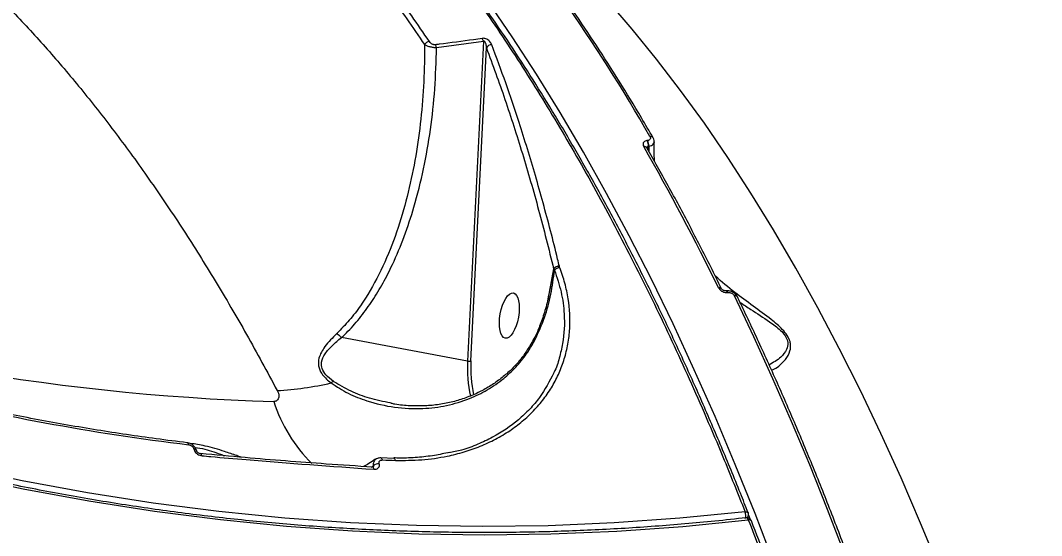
# Model space of a CAD drawing. Header units: millimetres. Extents: x -10881 to 8954, y -8695 to 5624.
# Drawn here: x 3439.8 to 3647, y -3218.4 to -3113.9 of the extents above; entities that cross this region are included whole.
import ezdxf

# ---------------------------------------------------------------- set-up
doc = ezdxf.new("R2010")
doc.units = ezdxf.units.MM
for name, color, linetype in [('DIKOM_ОБЪЕКТ', 7, 'Continuous'), ('DIKOM_РАЗМЕР_ЗОНА', 7, 'Continuous'), ('DIKOM_РАЗМЕР_ОБЪЕКТА', 7, 'Continuous')]:
    doc.layers.add(name, color=color, linetype=linetype)
doc.styles.add('style1', font='arial.ttf', dxfattribs={"width": 0.8})
doc.dimstyles.new('1-50', dxfattribs={"dimtxt": 300, "dimasz": 200, "dimexe": 100, "dimexo": 0, "dimgap": 100, "dimtad": 1, "dimtxsty": 'style1', "dimcen": 200, "dimclrd": 7, "dimclre": 7, "dimclrt": 7, "dimadec": 1, "dimazin": 2, "dimtfac": 1, "dimtmove": 0, "dimatfit": 2, "dimfxl": 0, "dimlwd": 25, "dimlwe": 18, "dimarcsym": 0})

# ---------------------------------------------------------------- blocks, each defined once
blk = doc.blocks.new('*D10')
at = {"layer": 'Defpoints', "color": 0, "transparency": 16777216}
for p in [(-7152.73, 2730.8), (7385.22, 911.28), (7385.22, -7693.77)]:
    blk.add_point(p, dxfattribs=at)
at = {"layer": 'DIKOM_РАЗМЕР_ОБЪЕКТА', "color": 7, "lineweight": 18, "transparency": 16777216}
for p, q in [((-7152.73, 2730.8), (-7152.73, -7793.77)), ((7385.22, 911.28), (7385.22, -7793.77))]:
    blk.add_line(p, q, dxfattribs=at)
at = {"layer": 'DIKOM_РАЗМЕР_ОБЪЕКТА', "color": 7, "lineweight": 25, "transparency": 16777216}
blk.add_line((-6952.73, -7693.77), (7185.22, -7693.77), dxfattribs=at)
at = {"layer": 'DIKOM_РАЗМЕР_ОБЪЕКТА', "color": 7, "transparency": 16777216}
for points in [[(-6952.73, -7660.43), (-6952.73, -7727.1), (-7152.73, -7693.77)], [(7185.22, -7660.43), (7185.22, -7727.1), (7385.22, -7693.77)]]:
    blk.add_solid(points, dxfattribs=at)
at = {"layer": 'DIKOM_РАЗМЕР_ОБЪЕКТА', "color": 7, "transparency": 16777216, "insert": (116.24, -7440.59), "char_height": 300, "attachment_point": 5, "style": 'style1'}
blk.add_mtext('14500', dxfattribs=at)
blk = doc.blocks.new('*D12')
at = {"layer": 'Defpoints', "color": 0, "transparency": 16777216}
for p in [(-9113.32, 3014.05), (8954.2, 2756.48), (8954.2, -8594.51)]:
    blk.add_point(p, dxfattribs=at)
at = {"layer": 'DIKOM_РАЗМЕР_ЗОНА', "color": 7, "lineweight": 18, "transparency": 16777216}
for p, q in [((-9113.32, 3014.05), (-9113.32, -8694.51)), ((8954.2, 2756.48), (8954.2, -8694.51))]:
    blk.add_line(p, q, dxfattribs=at)
at = {"layer": 'DIKOM_РАЗМЕР_ЗОНА', "color": 7, "lineweight": 25, "transparency": 16777216}
blk.add_line((-8913.32, -8594.51), (8754.2, -8594.51), dxfattribs=at)
at = {"layer": 'DIKOM_РАЗМЕР_ЗОНА', "color": 7, "transparency": 16777216}
for points in [[(-8913.32, -8561.18), (-8913.32, -8627.85), (-9113.32, -8594.51)], [(8754.2, -8561.18), (8754.2, -8627.85), (8954.2, -8594.51)]]:
    blk.add_solid(points, dxfattribs=at)
at = {"layer": 'DIKOM_РАЗМЕР_ЗОНА', "color": 7, "transparency": 16777216, "insert": (-79.56, -8341.34), "char_height": 300, "attachment_point": 5, "style": 'style1'}
blk.add_mtext('18000', dxfattribs=at)

msp = doc.modelspace()

# ---------------------------------------------------------------- linework, layer by layer
at = {"layer": 'DIKOM_ОБЪЕКТ', "color": 7, "linetype": 'Continuous', "lineweight": 15}
for p, q in [((3524.229, -3119.427), (3533.738, -3118.131)), ((3533.738, -3118.131), (3530.552, -3182.999)), ((3531.222, -3182.966), (3534.339, -3119.49)), ((3567.053, -3138.284), (3566.982, -3138.292)), ((3567.114, -3140.14), (3567.192, -3139.446)), ((3567.192, -3139.446), (3567.263, -3139.438)), ((3567.263, -3139.438), (3567.311, -3140.491)), ((3547.984, -3164.302), (3546.795, -3170.501)), ((3547.983, -3164.335), (3547.773, -3165.505)), ((3547.984, -3164.302), (3547.983, -3164.335)), ((3547.983, -3164.335), (3548.17, -3164.572)), ((3549.162, -3163.819), (3549.154, -3163.784)), ((3549.24, -3164.081), (3549.162, -3163.819)), ((3582.971, -3168.765), (3582.922, -3168.771)), ((3583.304, -3169.103), (3583.353, -3169.097)), ((3530.552, -3182.999), (3504.941, -3178.251)), ((3543.583, -3179.826), (3544.227, -3178.663)), ((3515.04, -3191.54), (3514.86, -3191.499)), ((3475.02, -3200.86), (3475.025, -3200.882)), ((3476.389, -3201.808), (3476.37, -3201.806)), ((3512.619, -3203.831), (3512.613, -3203.809)), ((3515.566, -3202.749), (3512.942, -3202.662)), ((3515.554, -3202.749), (3515.566, -3202.749)), ((3510.993, -3204.499), (3511.423, -3204.24)), ((3511.428, -3204.261), (3511.181, -3204.512)), ((3511.261, -3204.544), (3511.241, -3204.542)), ((3511.423, -3204.24), (3511.428, -3204.261)), ((3587.445, -3213.775), (3587.45, -3213.787)), ((3587.289, -3214.804), (3587.387, -3214.629))]:
    msp.add_line(p, q, dxfattribs=at)
at = {"layer": 'DIKOM_ОБЪЕКТ', "color": 7, "linetype": 'Continuous', "lineweight": 15, "flags": 128}
for points in [[(3592.716, -3224.056), (3588.829, -3213.926), (3584.832, -3203.993), (3580.729, -3194.267), (3576.522, -3184.754), (3572.215, -3175.464), (3567.812, -3166.403), (3563.316, -3157.58), (3558.732, -3149.002), (3554.062, -3140.677), (3549.312, -3132.611), (3544.485, -3124.81), (3539.585, -3117.283), (3534.616, -3110.034)], [(3647.084, -3285.639), (3643.921, -3275.159), (3640.633, -3264.835), (3637.223, -3254.677), (3633.692, -3244.693), (3630.046, -3234.893), (3626.287, -3225.287), (3622.419, -3215.883), (3618.445, -3206.689), (3614.369, -3197.716), (3610.194, -3188.97), (3605.926, -3180.46), (3601.567, -3172.194), (3597.122, -3164.18), (3592.595, -3156.424), (3587.99, -3148.935), (3583.311, -3141.719), (3578.563, -3134.783), (3573.75, -3128.134), (3568.876, -3121.777), (3563.947, -3115.718), (3558.966, -3109.964)], [(3311.615, -3164.093), (3324.027, -3170.181), (3336.566, -3175.921), (3349.223, -3181.309), (3361.989, -3186.341), (3374.856, -3191.014), (3387.816, -3195.326), (3400.86, -3199.273), (3413.98, -3202.853), (3427.167, -3206.063), (3440.413, -3208.901), (3453.708, -3211.366), (3467.045, -3213.455), (3480.413, -3215.168), (3493.806, -3216.503), (3507.213, -3217.46), (3520.626, -3218.037), (3534.036, -3218.235), (3547.435, -3218.054), (3560.814, -3217.492), (3574.163, -3216.552), (3587.474, -3215.232)], [(3586.827, -3213.581), (3573.555, -3214.897), (3560.246, -3215.834), (3546.908, -3216.394), (3533.549, -3216.575), (3520.179, -3216.378), (3506.806, -3215.802), (3493.44, -3214.848), (3480.088, -3213.517), (3466.759, -3211.809), (3453.463, -3209.726), (3440.207, -3207.269), (3427.002, -3204.439), (3413.854, -3201.238), (3400.774, -3197.67), (3387.769, -3193.735), (3374.848, -3189.436), (3362.019, -3184.777), (3349.291, -3179.759), (3336.673, -3174.388), (3324.172, -3168.666), (3311.797, -3162.596)], [(3584.614, -3169.741), (3588.55, -3178.038), (3592.407, -3186.519), (3596.181, -3195.18), (3599.87, -3204.014), (3603.471, -3213.015), (3606.981, -3222.177), (3610.399, -3231.494), (3613.722, -3240.959)], [(3544.227, -3178.663), (3544.037, -3178.614), (3543.921, -3178.61), (3543.888, -3178.633)], [(3473.976, -3199.986), (3473.941, -3199.86), (3473.896, -3199.754), (3473.841, -3199.672), (3473.779, -3199.615), (3473.712, -3199.586), (3473.699, -3199.584)], [(3475.596, -3201.233), (3475.592, -3201.218), (3475.591, -3201.212)], [(3476.682, -3202.216), (3476.637, -3202.073), (3476.578, -3201.957), (3476.508, -3201.871), (3476.43, -3201.821), (3476.389, -3201.808)], [(3513.27, -3203.068), (3513.226, -3202.941), (3513.173, -3202.835), (3513.112, -3202.752), (3513.045, -3202.696), (3512.975, -3202.666), (3512.943, -3202.662)], [(3515.566, -3202.749), (3515.599, -3202.753), (3515.67, -3202.782), (3515.737, -3202.839), (3515.798, -3202.922), (3515.852, -3203.028), (3515.897, -3203.155)], [(3511.545, -3204.951), (3511.5, -3204.808), (3511.444, -3204.692), (3511.377, -3204.607), (3511.303, -3204.556), (3511.261, -3204.544)], [(3586.827, -3213.581), (3586.995, -3213.572), (3587.144, -3213.585), (3587.27, -3213.619), (3587.367, -3213.673), (3587.43, -3213.745), (3587.445, -3213.775)], [(3587.505, -3214.283), (3587.624, -3214.587), (3587.79, -3215.011)], [(3587.474, -3215.232), (3587.406, -3215.082), (3587.327, -3214.959), (3587.243, -3214.867), (3587.155, -3214.812), (3587.068, -3214.793), (3587.053, -3214.794)], [(3588.095, -3215.432), (3588.078, -3215.394), (3588.014, -3215.322), (3587.918, -3215.269), (3587.792, -3215.235), (3587.643, -3215.223), (3587.474, -3215.232)]]:
    msp.add_lwpolyline(points, dxfattribs=at)
at = {"layer": 'DIKOM_ОБЪЕКТ', "color": 7, "linetype": 'Continuous', "lineweight": 15}
for centre, radius, start, end in [((3265.702, -3309.472), 347.385, 29.67372, 40.60013), ((3522.948, -3119.566), 1.371, 96.78499, 147.42844), ((3522.767, -3119.696), 1.487, 10.44487, 33.87974), ((3532.269, -3118.439), 1.501, 11.84284, 35.28892), ((3535.406, -3120.095), 1.226, 88.60571, 150.45612), ((3567.674, -3138.09), 0.613, 36.36934, 103.55544), ((3566.387, -3140.122), 0.631, 37.18824, 102.43819), ((3138.47, -3384.421), 492.93, 26.02497, 29.79221), ((3565.181, -3139.216), 2.024, 353.46067, 27.15226), ((3565.252, -3139.207), 2.024, 353.46067, 27.15226), ((3549.019, -3165.1), 1.288, 83.65944, 143.58364), ((3549.032, -3165.09), 1.311, 84.69438, 143.07171), ((3549.27, -3165.558), 1.477, 91.17467, 138.1181), ((3505.717, -2731.444), 460.012, 251.06298, 268.19262), ((3581.578, -3168.697), 0.578, 34.92658, 105.9848), ((3582.864, -3169.224), 0.456, 15.39792, 82.91927), ((3582.909, -3169.221), 0.461, 15.60473, 81.80347), ((3584.771, -3170.302), 0.583, 35.36135, 105.66557), ((3555.694, -3184.62), 25.195, 176.31204, 192.62901), ((3530.827, -3181.763), 1.266, 257.455, 288.15672), ((3555.409, -3184.551), 24.239, 176.25064, 192.64469), ((3504.096, -3188.978), 1.98, 112.06188, 129.31015), ((3530.974, -2730.663), 472.771, 255.91985, 263.07546), ((3488.308, -3124.116), 64.976, 273.1894, 282.92476), ((3521.164, -3181.445), 31.512, 198.0847, 225.16568), ((3475.049, -3201.453), 0.594, 24.12013, 92.77653), ((3475.055, -3201.47), 0.589, 23.07388, 92.917), ((3512.512, -3205.39), 1.584, 86.33179, 133.42797), ((3512.518, -3205.412), 1.584, 86.33078, 133.42408), ((3529.807, -2741.232), 462.132, 267.94928, 268.2751), ((3585.129, -3214.285), 1.838, 338.30216, 22.52102), ((3586.515, -3214.141), 1, 330.79098, 353.08115), ((3586.515, -3214.141), 1, 353.08115, 21.50223), ((3587.161, -3215.788), 1, 21.34948, 96.47477), ((3586.86, -3214.333), 0.605, 310.5897, 330.70001), ((3539.222, -2734.465), 498.674, 255.95618, 263.03913), ((3539.344, -2734.223), 497.562, 255.95618, 263.03913)]:
    msp.add_arc(centre, radius, start, end, dxfattribs=at)
msp.add_ellipse((3539.006, -3173.781), major_axis=(0.827, 4.592), ratio=0.4015699, dxfattribs=at)
for points, knots in [([(3442.102, -3034.668), (3442.346, -3034.73), (3445.261, -3035.468), (3450.886, -3037.597), (3458.966, -3041.111), (3466.964, -3045.411), (3474.852, -3050.355), (3482.627, -3055.938), (3490.378, -3062.216), (3498.14, -3069.227), (3505.886, -3076.97), (3513.612, -3085.46), (3521.257, -3094.641), (3529.107, -3104.898), (3537.116, -3116.293), (3545.245, -3128.9), (3553.19, -3142.293), (3560.939, -3156.462), (3568.398, -3171.236), (3575.538, -3186.551), (3581.654, -3200.658), (3585.33, -3209.842), (3586.827, -3213.581)], [0, 0, 0, 0, 0.00465098, 0.05544141, 0.106512, 0.15767684, 0.20695571, 0.25631923, 0.3059398, 0.35564681, 0.40634503, 0.45713546, 0.50820604, 0.55937087, 0.61678502, 0.67419917, 0.73174734, 0.78970428, 0.84779908, 0.90436388, 0.96105682, 1, 1, 1, 1]), ([(3587.435, -3213.793), (3586.917, -3212.468), (3585.15, -3207.945), (3582.03, -3200.409), (3578.087, -3191.204), (3574.059, -3182.23), (3569.96, -3173.491), (3565.789, -3164.99), (3561.545, -3156.722), (3557.227, -3148.684), (3552.834, -3140.873), (3548.364, -3133.287), (3543.816, -3125.924), (3539.188, -3118.782), (3534.479, -3111.859), (3529.694, -3105.162), (3524.846, -3098.712), (3519.955, -3092.536), (3515.035, -3086.653), (3510.088, -3081.065), (3505.113, -3075.768), (3500.108, -3070.761), (3495.071, -3066.04), (3490.001, -3061.606), (3484.897, -3057.457), (3479.757, -3053.592), (3474.58, -3050.011), (3469.367, -3046.715), (3464.13, -3043.711), (3458.892, -3041.017), (3453.669, -3038.632), (3448.471, -3036.597), (3444.721, -3035.275), (3442.707, -3034.727), (3442.415, -3034.647)], [0, 0, 0, 0, 0.0136657, 0.0466479, 0.0796407, 0.1124853, 0.145179, 0.177759, 0.2102625, 0.2427267, 0.2751887, 0.3076781, 0.3402269, 0.372872, 0.4056503, 0.4385987, 0.4716193, 0.5045384, 0.5372947, 0.5699254, 0.6024673, 0.6349568, 0.6674304, 0.6999217, 0.7324571, 0.7650725, 0.7978033, 0.830685, 0.8636892, 0.896643, 0.9294005, 0.9620054, 0.9944928, 1, 1, 1, 1]), ([(3361.232, -3068.914), (3364.335, -3069.268), (3370.801, -3070.007), (3379.753, -3072.497), (3387.987, -3075.583), (3395.234, -3078.951), (3402.508, -3082.963), (3409.841, -3087.651), (3417.21, -3093.017), (3424.608, -3099.072), (3431.977, -3105.78), (3439.164, -3112.994), (3446.152, -3120.656), (3452.956, -3128.746), (3459.693, -3137.402), (3466.362, -3146.632), (3472.923, -3156.387), (3479.386, -3166.708), (3485.744, -3177.529), (3489.862, -3185.169), (3491.923, -3188.992)], [0, 0, 0, 0, 0.069757, 0.1453327, 0.1982582, 0.2512763, 0.3045745, 0.3579662, 0.4124269, 0.4669862, 0.5218436, 0.5768005, 0.628785, 0.6808535, 0.7335724, 0.7862914, 0.8393601, 0.8924289, 0.9461688, 1, 1, 1, 1]), ([(3492.296, -3081.17), (3494.807, -3083.94), (3499.832, -3089.483), (3507.256, -3098.629), (3514.601, -3108.33), (3519.394, -3115.326), (3521.792, -3118.827)], [0, 0, 0, 0, 0.2489042, 0.4982426, 0.7488996, 1, 1, 1, 1]), ([(3522.786, -3118.204), (3520.405, -3114.729), (3515.638, -3107.772), (3508.304, -3098.079), (3500.848, -3088.889), (3495.779, -3083.298), (3493.242, -3080.501)], [0, 0, 0, 0, 0.2489045, 0.498243, 0.7488998, 1, 1, 1, 1]), ([(3568.169, -3137.73), (3567.383, -3136.384), (3565.103, -3132.481), (3561.274, -3126.199), (3556.663, -3118.968), (3551.987, -3111.986), (3547.251, -3105.255), (3542.458, -3098.78), (3537.61, -3092.57), (3533.478, -3087.541), (3530.955, -3084.624), (3530.079, -3083.61)], [0, 0, 0, 0, 0.0652743, 0.1893411, 0.3134158, 0.4374969, 0.5615843, 0.6856778, 0.809777, 0.9338815, 1, 1, 1, 1]), ([(3521.792, -3118.827), (3521.793, -3119.743), (3521.797, -3123.22), (3521.539, -3129.231), (3520.789, -3136.785), (3519.577, -3144.22), (3517.87, -3151.529), (3515.594, -3158.673), (3512.664, -3165.543), (3509.553, -3170.873), (3506.603, -3174.797), (3504.882, -3176.545), (3504.018, -3177.422)], [0, 0, 0, 0, 0.0419956, 0.1595241, 0.2774949, 0.3950326, 0.5131221, 0.6333425, 0.7545641, 0.8758681, 0.937691, 1, 1, 1, 1]), ([(3521.792, -3118.827), (3521.958, -3118.911), (3522.29, -3119.078), (3522.989, -3119.282), (3523.68, -3119.404), (3524.062, -3119.42), (3524.229, -3119.427)], [0, 0, 0, 0, 0.2829499, 0.56750413, 0.81120661, 1, 1, 1, 1]), ([(3524.001, -3118.867), (3523.941, -3118.871), (3523.816, -3118.878), (3523.593, -3118.832), (3523.355, -3118.733), (3523.04, -3118.527), (3522.889, -3118.335), (3522.786, -3118.204)], [0, 0, 0, 0, 0.1212309, 0.252323, 0.4115915, 0.5993614, 1, 1, 1, 1]), ([(3533.494, -3117.572), (3532.916, -3117.659), (3530.026, -3118.093), (3526.861, -3118.519), (3524.268, -3118.835), (3524.001, -3118.867)], [0, 0, 0, 0, 0.18316908, 0.91587854, 1, 1, 1, 1]), ([(3535.435, -3118.869), (3535.311, -3118.622), (3535.135, -3118.271), (3534.655, -3117.863), (3534.275, -3117.66), (3533.9, -3117.563), (3533.654, -3117.552), (3533.527, -3117.568), (3533.494, -3117.572)], [0, 0, 0, 0, 0.4029944, 0.5733156, 0.7451256, 0.8533581, 0.9617344, 1, 1, 1, 1]), ([(3533.738, -3118.131), (3533.749, -3118.123), (3533.771, -3118.107), (3533.813, -3118.092), (3533.85, -3118.09), (3533.887, -3118.098), (3533.93, -3118.117), (3534.029, -3118.204), (3534.129, -3118.4), (3534.229, -3118.712), (3534.301, -3119.085), (3534.326, -3119.356), (3534.339, -3119.49)], [0, 0, 0, 0, 0.02546083, 0.05174633, 0.07826082, 0.0864713, 0.11499891, 0.15289486, 0.30298069, 0.4907534, 0.74900489, 1, 1, 1, 1]), ([(3549.154, -3163.784), (3549.037, -3163.3), (3548.452, -3160.88), (3546.885, -3154.66), (3544.328, -3145.328), (3541.271, -3135.381), (3538.304, -3126.558), (3536.392, -3121.433), (3535.435, -3118.869)], [0, 0, 0, 0, 0.0299885, 0.1499471, 0.3898946, 0.630165, 0.8150083, 1, 1, 1, 1]), ([(3504.941, -3178.251), (3505.392, -3177.825), (3506.799, -3176.496), (3508.948, -3174.016), (3511.312, -3170.73), (3513.434, -3167.195), (3515.623, -3162.883), (3517.756, -3157.761), (3519.891, -3151.29), (3521.698, -3144.065), (3523.083, -3136.05), (3523.985, -3127.833), (3524.148, -3122.229), (3524.229, -3119.427)], [0, 0, 0, 0, 0.031069, 0.0969235, 0.1628035, 0.2303663, 0.2979423, 0.3965509, 0.4957336, 0.6204828, 0.7452533, 0.8726241, 1, 1, 1, 1]), ([(3534.339, -3119.49), (3535.615, -3122.946), (3538.169, -3129.862), (3541.689, -3140.866), (3545, -3152.29), (3546.989, -3160.296), (3547.984, -3164.302)], [0, 0, 0, 0, 0.2490861, 0.498536, 0.7490844, 1, 1, 1, 1]), ([(3567.531, -3137.495), (3567.567, -3137.577), (3567.64, -3137.74), (3567.601, -3137.972), (3567.453, -3138.153), (3567.251, -3138.252), (3567.104, -3138.276), (3567.053, -3138.284)], [0, 0, 0, 0, 0.22882935, 0.45784653, 0.67851431, 0.88836176, 1, 1, 1, 1]), ([(3566.982, -3138.292), (3566.906, -3138.304), (3566.682, -3138.34), (3566.372, -3138.493), (3566.146, -3138.773), (3566.086, -3139.129), (3566.196, -3139.38), (3566.251, -3139.506)], [0, 0, 0, 0, 0.1082969, 0.3204328, 0.5430623, 0.7715679, 1, 1, 1, 1]), ([(3566.905, -3139.761), (3566.907, -3139.743), (3566.915, -3139.665), (3566.976, -3139.562), (3567.059, -3139.491), (3567.128, -3139.458), (3567.166, -3139.451), (3567.192, -3139.446)], [0, 0, 0, 0, 0.1102773, 0.4970856, 0.7543178, 0.8349014, 1, 1, 1, 1]), ([(3567.263, -3139.438), (3567.365, -3139.418), (3567.66, -3139.362), (3568.056, -3139.175), (3568.349, -3138.89), (3568.361, -3138.667), (3568.366, -3138.571)], [0, 0, 0, 0, 0.1583426, 0.4560181, 0.7666925, 1, 1, 1, 1]), ([(3568.378, -3138.583), (3568.382, -3138.56), (3568.424, -3138.364), (3568.346, -3138.054), (3568.198, -3137.824), (3568.145, -3137.741)], [0, 0, 0, 0, 0.0795722, 0.6694589, 1, 1, 1, 1]), ([(3568.459, -3142.538), (3568.404, -3141.758), (3568.311, -3140.457), (3568.389, -3139.112), (3568.421, -3138.575)], [0, 0, 0, 0, 0.6000137, 1, 1, 1, 1]), ([(3566.926, -3139.791), (3566.908, -3139.764), (3566.882, -3139.726), (3566.885, -3139.734), (3566.886, -3139.737)], [0, 0, 0, 0, 0.6853745, 1, 1, 1, 1]), ([(3582.052, -3168.366), (3581.317, -3166.875), (3579.185, -3162.55), (3575.591, -3155.556), (3571.276, -3147.485), (3568.344, -3142.308), (3566.89, -3139.741)], [0, 0, 0, 0, 0.1498909, 0.4347619, 0.7196497, 1, 1, 1, 1]), ([(3587.048, -3214.795), (3584.927, -3215.027), (3578.772, -3215.7), (3568.554, -3216.574), (3556.39, -3217.314), (3544.205, -3217.735), (3532.004, -3217.842), (3519.794, -3217.634), (3507.582, -3217.111), (3495.375, -3216.273), (3483.179, -3215.121), (3471.001, -3213.656), (3458.848, -3211.877), (3446.725, -3209.787), (3434.641, -3207.386), (3422.6, -3204.676), (3410.611, -3201.657), (3398.679, -3198.333), (3386.811, -3194.704), (3375.013, -3190.772), (3363.291, -3186.54), (3351.654, -3182.01), (3340.105, -3177.186), (3328.653, -3172.064), (3319.134, -3167.54), (3313.449, -3164.684), (3311.517, -3163.713)], [0, 0, 0, 0, 0.0228178, 0.0662207, 0.1096242, 0.1530277, 0.196431, 0.2398342, 0.2832373, 0.3266402, 0.3700429, 0.4134454, 0.4568476, 0.5002497, 0.5436514, 0.587053, 0.6304542, 0.6738551, 0.7172558, 0.7606561, 0.8040562, 0.8474559, 0.8908553, 0.9342544, 0.9776532, 1, 1, 1, 1]), ([(3515.897, -3203.155), (3517.69, -3203.152), (3521.303, -3203.147), (3525.933, -3202.457), (3529.855, -3201.475), (3533.132, -3200.324), (3536.232, -3198.886), (3539.097, -3197.182), (3541.682, -3195.247), (3544, -3193.089), (3546.044, -3190.7), (3547.772, -3188.122), (3549.159, -3185.406), (3550.218, -3182.556), (3550.938, -3179.563), (3551.418, -3175.515), (3551.194, -3171.363), (3550.328, -3167.215), (3549.602, -3165.126), (3549.24, -3164.081)], [0, 0, 0, 0, 0.0745634, 0.1501937, 0.2027903, 0.255387, 0.3095193, 0.3636516, 0.4162912, 0.4689308, 0.5231067, 0.5772827, 0.6299002, 0.6825177, 0.7366651, 0.7908127, 0.8939431, 0.9469713, 1, 1, 1, 1]), ([(3544.227, -3178.663), (3544.917, -3177.175), (3546.296, -3174.199), (3547.506, -3169.456), (3547.948, -3166.206), (3548.17, -3164.572)], [0, 0, 0, 0, 0.3317424, 0.6638449, 1, 1, 1, 1]), ([(3548.17, -3164.572), (3548.66, -3166.043), (3549.648, -3169.008), (3550.302, -3174.025), (3550.109, -3178.545), (3549.135, -3182.409), (3548.574, -3184.433), (3548.03, -3185.362), (3548.001, -3185.411)], [0, 0, 0, 0, 0.2058327, 0.4146772, 0.698984, 0.8448573, 0.9918058, 1, 1, 1, 1]), ([(3547.773, -3165.505), (3547.691, -3165.971), (3547.401, -3167.615), (3547.06, -3169.249), (3546.816, -3170.42)], [0, 0, 0, 0, 0.2836307, 1, 1, 1, 1]), ([(3592.165, -3184.838), (3592.375, -3184.773), (3592.967, -3184.589), (3593.945, -3183.801), (3595.078, -3182.659), (3595.944, -3181.23), (3596.118, -3179.866), (3595.89, -3178.789), (3595.447, -3177.816), (3594.149, -3176.26), (3591.742, -3174.245), (3588.407, -3171.825), (3584.501, -3168.961), (3582.08, -3166.911), (3580.79, -3165.82)], [0, 0, 0, 0, 0.0494269, 0.1396834, 0.2306579, 0.336289, 0.4062065, 0.4208366, 0.4685878, 0.5160282, 0.5985365, 0.7241688, 0.8530491, 1, 1, 1, 1]), ([(3581.419, -3168.142), (3581.495, -3168.265), (3581.647, -3168.513), (3582.041, -3168.82), (3582.505, -3169.033), (3582.947, -3169.124), (3583.202, -3169.109), (3583.304, -3169.103)], [0, 0, 0, 0, 0.2150376, 0.4299703, 0.6447112, 0.8592201, 1, 1, 1, 1]), ([(3582.919, -3168.769), (3582.885, -3168.772), (3582.809, -3168.779), (3582.64, -3168.755), (3582.456, -3168.696), (3582.282, -3168.604), (3582.146, -3168.497), (3582.071, -3168.403), (3582.06, -3168.381), (3582.056, -3168.371)], [0, 0, 0, 0, 0.1286714, 0.2794784, 0.4257649, 0.5816332, 0.7369592, 0.8920233, 1, 1, 1, 1]), ([(3547.119, -3168.924), (3547.058, -3169.277), (3546.811, -3170.716), (3546.182, -3173.06), (3545.231, -3175.777), (3544.469, -3177.596), (3543.962, -3178.464), (3543.87, -3178.621)], [0, 0, 0, 0, 0.1046842, 0.4273846, 0.7111096, 0.9475507, 1, 1, 1, 1]), ([(3585.229, -3169.971), (3585.203, -3169.908), (3585.099, -3169.65), (3584.719, -3169.263), (3584.097, -3168.891), (3583.463, -3168.716), (3583.095, -3168.776), (3582.979, -3168.795)], [0, 0, 0, 0, 0.0766312, 0.3163515, 0.5826265, 0.8679831, 1, 1, 1, 1]), ([(3583.353, -3169.097), (3583.421, -3169.093), (3583.593, -3169.083), (3583.89, -3169.144), (3584.199, -3169.287), (3584.462, -3169.493), (3584.563, -3169.658), (3584.614, -3169.741)], [0, 0, 0, 0, 0.1422682, 0.3570915, 0.5715532, 0.7857145, 1, 1, 1, 1]), ([(3614.331, -3241.125), (3613.728, -3239.38), (3611.978, -3234.32), (3609, -3226.065), (3605.366, -3216.42), (3601.631, -3206.949), (3597.799, -3197.659), (3593.872, -3188.556), (3589.924, -3179.804), (3587.029, -3173.651), (3585.481, -3170.451), (3585.246, -3169.964)], [0, 0, 0, 0, 0.06884193, 0.19965691, 0.33047785, 0.4613028, 0.59213205, 0.72296586, 0.85380454, 0.97776591, 1, 1, 1, 1]), ([(3585.796, -3171.105), (3586.53, -3171.582), (3588.491, -3172.857), (3591.324, -3174.67), (3593.746, -3176.461), (3595.011, -3177.854), (3595.35, -3178.616), (3595.452, -3179.074), (3595.545, -3179.706), (3595.212, -3180.935), (3593.836, -3182.577), (3592.509, -3183.328), (3591.693, -3183.79)], [0, 0, 0, 0, 0.1057064, 0.2823506, 0.3924448, 0.4533222, 0.5130132, 0.5138113, 0.5325836, 0.6246762, 0.7691198, 1, 1, 1, 1]), ([(3504.018, -3177.422), (3503.154, -3178.293), (3501.947, -3179.511), (3500.846, -3181.21), (3500.298, -3182.499), (3500.18, -3183.992), (3500.917, -3185.711), (3502.023, -3186.811), (3502.755, -3187.379), (3502.842, -3187.446)], [0, 0, 0, 0, 0.28651413, 0.40027315, 0.51630092, 0.65746174, 0.79939031, 0.97634955, 1, 1, 1, 1]), ([(3503.352, -3187.143), (3502.797, -3186.72), (3501.798, -3185.957), (3500.918, -3184.554), (3500.811, -3183.027), (3501.608, -3181.433), (3503.071, -3179.821), (3504.287, -3178.771), (3504.933, -3178.248), (3504.934, -3178.248)], [0, 0, 0, 0, 0.1595683, 0.2875575, 0.4150728, 0.5935057, 0.7940437, 0.9997271, 1, 1, 1, 1]), ([(3504.018, -3177.422), (3504.046, -3177.439), (3504.207, -3177.543), (3504.534, -3177.796), (3504.792, -3178.088), (3504.934, -3178.248)], [0, 0, 0, 0, 0.0844017, 0.49733661, 1, 1, 1, 1]), ([(3504.934, -3178.248), (3504.935, -3178.248), (3504.936, -3178.25), (3504.939, -3178.251), (3504.941, -3178.251), (3504.941, -3178.251)], [0, 0, 0, 0, 0.3462267, 0.8146328, 1, 1, 1, 1]), ([(3543.88, -3178.626), (3543.742, -3178.896), (3543.539, -3179.292), (3543.306, -3179.667), (3543.233, -3179.786)], [0, 0, 0, 0, 0.68416245, 1, 1, 1, 1]), ([(3502.842, -3187.446), (3503.974, -3188.183), (3506.242, -3189.658), (3510.631, -3191.332), (3515.704, -3192.528), (3521.166, -3192.795), (3526.284, -3192.15), (3530.68, -3190.828), (3534.567, -3188.921), (3537.719, -3186.748), (3540.357, -3184.281), (3542.26, -3181.991), (3543.213, -3180.433), (3543.583, -3179.826)], [0, 0, 0, 0, 0.0899533, 0.1801553, 0.3068406, 0.4334846, 0.5393772, 0.6451759, 0.7305693, 0.8158828, 0.8857292, 0.9555188, 1, 1, 1, 1]), ([(3543.226, -3179.784), (3542.835, -3180.427), (3542.047, -3181.723), (3540.594, -3183.525), (3538.934, -3185.215), (3537.055, -3186.782), (3534.95, -3188.211), (3532.641, -3189.468), (3530.155, -3190.516), (3527.521, -3191.319), (3524.745, -3191.864), (3521.843, -3192.143), (3518.841, -3192.109), (3516.554, -3191.92), (3515.283, -3191.653), (3515.022, -3191.598)], [0, 0, 0, 0, 0.0671208, 0.1354291, 0.2044104, 0.2773495, 0.3537444, 0.4337201, 0.5168645, 0.6023436, 0.6902213, 0.7824232, 0.8774113, 0.9747806, 1, 1, 1, 1]), ([(3543.583, -3179.826), (3543.563, -3179.82), (3543.438, -3179.78), (3543.283, -3179.748), (3543.271, -3179.793), (3543.266, -3179.81)], [0, 0, 0, 0, 0.1050206, 0.6527782, 1, 1, 1, 1]), ([(3514.86, -3191.499), (3513.443, -3191.224), (3510.715, -3190.693), (3506.808, -3189.207), (3504.511, -3187.835), (3503.352, -3187.143)], [0, 0, 0, 0, 0.3485361, 0.6713563, 1, 1, 1, 1]), ([(3548.001, -3185.411), (3547.127, -3187.116), (3545.791, -3189.72), (3543.171, -3192.783), (3540.168, -3195.632), (3536.616, -3198.052), (3532.601, -3199.925), (3529.671, -3201.07), (3527.602, -3201.455), (3526.724, -3201.618)], [0, 0, 0, 0, 0.2201465, 0.3364547, 0.453618, 0.6802796, 0.7965677, 0.9137082, 1, 1, 1, 1]), ([(3473.695, -3199.584), (3471.591, -3199.32), (3465.484, -3198.554), (3455.392, -3197.047), (3443.436, -3194.963), (3431.519, -3192.56), (3422.296, -3190.464), (3417.048, -3189.164), (3415.746, -3188.841)], [0, 0, 0, 0, 0.1082661, 0.3142009, 0.5201382, 0.7260743, 0.9320091, 1, 1, 1, 1]), ([(3491.923, -3188.992), (3492.01, -3189.179), (3492.191, -3189.568), (3492.263, -3190.095), (3492.197, -3190.532), (3492.029, -3190.867), (3491.78, -3191.092), (3491.491, -3191.214), (3491.299, -3191.223), (3491.208, -3191.227)], [0, 0, 0, 0, 0.1943994, 0.4037079, 0.553904, 0.691013, 0.8350645, 0.9219116, 1, 1, 1, 1]), ([(3475.578, -3201.214), (3475.573, -3201.177), (3475.541, -3200.929), (3475.276, -3200.485), (3474.769, -3199.973), (3474.193, -3199.654), (3473.82, -3199.625), (3473.696, -3199.615)], [0, 0, 0, 0, 0.0435398, 0.295239, 0.5700378, 0.8563138, 1, 1, 1, 1]), ([(3484.637, -3202.525), (3484.329, -3202.413), (3483.235, -3202.02), (3481.453, -3201.407), (3479.291, -3200.73), (3476.992, -3200.152), (3475.206, -3199.774), (3474.328, -3199.779), (3474.299, -3199.779)], [0, 0, 0, 0, 0.095103, 0.336845, 0.5227803, 0.7126948, 0.9905775, 1, 1, 1, 1]), ([(3473.976, -3199.986), (3473.978, -3199.986), (3474.078, -3199.998), (3474.283, -3200.052), (3474.535, -3200.193), (3474.755, -3200.379), (3474.931, -3200.598), (3474.991, -3200.775), (3475.02, -3200.86)], [0, 0, 0, 0, 0.0043468, 0.2198207, 0.4355752, 0.5682506, 0.7938306, 1, 1, 1, 1]), ([(3475.025, -3200.882), (3475.052, -3200.967), (3475.121, -3201.189), (3475.362, -3201.542), (3475.745, -3201.883), (3476.209, -3202.133), (3476.524, -3202.188), (3476.682, -3202.216)], [0, 0, 0, 0, 0.1342544, 0.3469772, 0.5632481, 0.7817386, 1, 1, 1, 1]), ([(3475.268, -3200.522), (3475.925, -3200.618), (3477.175, -3200.801), (3479.071, -3201.405), (3480.412, -3201.876), (3481.122, -3202.166), (3481.257, -3202.221)], [0, 0, 0, 0, 0.3276509, 0.6238754, 0.9287291, 1, 1, 1, 1]), ([(3476.368, -3201.804), (3476.359, -3201.803), (3476.314, -3201.802), (3476.181, -3201.768), (3476.005, -3201.688), (3475.841, -3201.574), (3475.713, -3201.447), (3475.63, -3201.327), (3475.6, -3201.25), (3475.599, -3201.241), (3475.598, -3201.239)], [0, 0, 0, 0, 0.0442777, 0.2036032, 0.3645137, 0.5199936, 0.6586219, 0.8032891, 0.9545686, 1, 1, 1, 1]), ([(3511.261, -3204.517), (3508.127, -3204.312), (3499.457, -3203.743), (3487.832, -3202.83), (3479.39, -3202.057), (3476.39, -3201.783)], [0, 0, 0, 0, 0.2673505, 0.7396119, 1, 1, 1, 1]), ([(3526.897, -3201.529), (3525.877, -3201.749), (3523.755, -3202.208), (3520.364, -3202.574), (3517.595, -3202.735), (3515.965, -3202.668), (3515.551, -3202.651)], [0, 0, 0, 0, 0.2835891, 0.5905553, 0.8960944, 1, 1, 1, 1]), ([(3476.682, -3202.216), (3477.279, -3202.269), (3480.26, -3202.537), (3491.815, -3203.542), (3502.888, -3204.333), (3511.545, -3204.951)], [0, 0, 0, 0, 0.0517104, 0.2585534, 1, 1, 1, 1]), ([(3511.873, -3202.895), (3511.42, -3203.217), (3510.611, -3203.794), (3509.802, -3204.211), (3509.445, -3204.395)], [0, 0, 0, 0, 0.5583976, 1, 1, 1, 1]), ([(3511.905, -3202.955), (3511.885, -3202.963), (3511.774, -3203.008), (3511.594, -3203.226), (3511.4, -3203.602), (3511.383, -3203.996), (3511.418, -3204.211), (3511.423, -3204.24)], [0, 0, 0, 0, 0.0450249, 0.2498775, 0.5995549, 0.9462652, 1, 1, 1, 1]), ([(3511.545, -3204.951), (3511.699, -3204.948), (3512.006, -3204.941), (3512.37, -3204.756), (3512.603, -3204.464), (3512.676, -3204.135), (3512.635, -3203.916), (3512.619, -3203.831)], [0, 0, 0, 0, 0.2182614, 0.4367519, 0.6530228, 0.8657456, 1, 1, 1, 1]), ([(3512.944, -3202.668), (3512.928, -3202.666), (3512.69, -3202.632), (3512.301, -3202.705), (3512.005, -3202.902), (3511.891, -3202.978)], [0, 0, 0, 0, 0.0431341, 0.6292726, 1, 1, 1, 1]), ([(3512.613, -3203.809), (3512.61, -3203.795), (3512.585, -3203.693), (3512.583, -3203.506), (3512.668, -3203.315), (3512.818, -3203.169), (3513.01, -3203.077), (3513.19, -3203.071), (3513.27, -3203.068)], [0, 0, 0, 0, 0.03401028, 0.25226403, 0.4705298, 0.59793744, 0.81930648, 1, 1, 1, 1]), ([(3511.371, -3204.536), (3511.374, -3204.534), (3511.382, -3204.528), (3511.34, -3204.546), (3511.267, -3204.541), (3511.24, -3204.539)], [0, 0, 0, 0, 0.2438959, 0.7189043, 1, 1, 1, 1]), ([(3511.428, -3204.261), (3511.435, -3204.288), (3511.45, -3204.359), (3511.426, -3204.465), (3511.368, -3204.526), (3511.343, -3204.553)], [0, 0, 0, 0, 0.2631424, 0.6816072, 1, 1, 1, 1]), ([(3587.474, -3215.232), (3588.937, -3219.033), (3592.25, -3227.645), (3597.179, -3241.471), (3602.262, -3256.701), (3607.104, -3272.315), (3611.725, -3288.375), (3616.105, -3304.848), (3620.233, -3321.731), (3624.074, -3338.898), (3627.57, -3356.095), (3630.724, -3373.263), (3633.546, -3390.382), (3636.068, -3407.653), (3638.298, -3425.15), (3640.221, -3442.826), (3641.826, -3460.672), (3643.096, -3478.551), (3644.012, -3496.199), (3644.586, -3513.563), (3644.831, -3530.637), (3644.749, -3547.619), (3644.337, -3564.58), (3643.585, -3581.467), (3642.486, -3598.264), (3641.042, -3614.839), (3639.275, -3630.947), (3637.205, -3646.551), (3634.845, -3661.655), (3632.168, -3676.433), (3629.16, -3690.945), (3625.819, -3705.139), (3622.139, -3718.993), (3618.144, -3732.395), (3613.894, -3745.148), (3609.412, -3757.233), (3604.713, -3768.663), (3599.744, -3779.572), (3594.478, -3789.999), (3588.925, -3799.899), (3583.08, -3809.249), (3576.984, -3817.967), (3570.393, -3826.355), (3563.296, -3834.274), (3555.68, -3841.614), (3547.796, -3848.004), (3541.235, -3852.614), (3537.235, -3854.739), (3536.019, -3855.384)], [0, 0, 0, 0, 0.0169086, 0.0383058, 0.0597398, 0.0812855, 0.1028686, 0.1248822, 0.1469358, 0.169111, 0.1913272, 0.2127244, 0.2341584, 0.255704, 0.2772872, 0.2993007, 0.3213543, 0.3435295, 0.3657457, 0.3871429, 0.4085769, 0.4301225, 0.4517057, 0.4737192, 0.4957728, 0.517948, 0.5401642, 0.5615614, 0.5829954, 0.604541, 0.6261242, 0.6481377, 0.6701913, 0.6923665, 0.7145826, 0.7359798, 0.7574138, 0.7789594, 0.8005425, 0.822556, 0.8446096, 0.8667848, 0.8890009, 0.9139315, 0.9388622, 0.963851, 0.9890173, 1, 1, 1, 1]), ([(3536.339, -3855.413), (3537.439, -3854.8), (3540.1, -3853.319), (3544.247, -3850.617), (3548.787, -3847.358), (3553.259, -3843.785), (3557.666, -3839.91), (3562.009, -3835.728), (3566.289, -3831.238), (3570.502, -3826.442), (3574.635, -3821.358), (3578.671, -3816.003), (3582.597, -3810.395), (3586.411, -3804.536), (3590.117, -3798.425), (3593.714, -3792.061), (3597.206, -3785.442), (3600.592, -3778.565), (3603.874, -3771.431), (3607.053, -3764.036), (3610.129, -3756.378), (3613.102, -3748.456), (3615.965, -3740.29), (3618.706, -3731.914), (3621.314, -3723.358), (3623.785, -3714.633), (3626.123, -3705.735), (3628.328, -3696.661), (3630.402, -3687.409), (3632.345, -3677.975), (3634.158, -3668.358), (3635.84, -3658.555), (3637.394, -3648.562), (3638.818, -3638.375), (3640.11, -3628.014), (3641.265, -3617.519), (3642.277, -3606.93), (3643.146, -3596.268), (3643.871, -3585.533), (3644.453, -3574.718), (3644.893, -3563.822), (3645.191, -3552.841), (3645.348, -3541.771), (3645.363, -3530.611), (3645.236, -3519.356), (3644.966, -3508.002), (3644.554, -3496.561), (3644.002, -3485.071), (3643.311, -3473.58), (3642.482, -3462.119), (3641.516, -3450.69), (3640.414, -3439.29), (3639.175, -3427.914), (3637.799, -3416.558), (3636.285, -3405.22), (3634.635, -3393.897), (3632.846, -3382.585), (3630.917, -3371.281), (3628.85, -3359.987), (3626.65, -3348.734), (3624.325, -3337.569), (3621.883, -3326.532), (3619.327, -3315.632), (3616.656, -3304.865), (3613.869, -3294.225), (3610.966, -3283.71), (3607.946, -3273.316), (3604.808, -3263.04), (3601.551, -3252.881), (3598.174, -3242.832), (3594.674, -3232.9), (3591.316, -3223.747), (3589.078, -3217.988), (3588.086, -3215.436)], [0, 0, 0, 0, 0.0099177, 0.0239784, 0.0380449, 0.0521277, 0.0662424, 0.0804042, 0.0946284, 0.10893, 0.1232768, 0.1375702, 0.1517928, 0.1659618, 0.1800928, 0.1942015, 0.2083038, 0.2224142, 0.2365445, 0.2507107, 0.2649285, 0.2792141, 0.2935628, 0.3078899, 0.3221316, 0.3363128, 0.3504494, 0.3645578, 0.3786539, 0.3927539, 0.406869, 0.4210148, 0.4352073, 0.4494627, 0.4637923, 0.4781237, 0.4923809, 0.5065728, 0.5207156, 0.5348253, 0.5489181, 0.5630102, 0.5771143, 0.5912445, 0.6054168, 0.6196475, 0.6339524, 0.6482854, 0.6625633, 0.676771, 0.6909249, 0.7050411, 0.7191358, 0.733225, 0.7473231, 0.7614426, 0.7755997, 0.7898103, 0.8040906, 0.8184264, 0.8327337, 0.8469617, 0.8611312, 0.8752583, 0.8893591, 0.9034499, 0.9175464, 0.9316598, 0.945806, 0.9600011, 0.9742612, 0.9885927, 1, 1, 1, 1])]:
    msp.add_open_spline(points, degree=3, knots=knots, dxfattribs=at)

# ---------------------------------------------------------------- dimensions: what is measured, and where the dimension line sits
at = {"layer": 'DIKOM_РАЗМЕР_ЗОНА'}
dim = msp.add_linear_dim(base=(8954.2, -8594.513), p1=(-9113.319, 3014.045), p2=(8954.2, 2756.48), text='18000', dimstyle='1-50', dxfattribs=at)
dim.commit()
dim.dimension.update_dxf_attribs({"geometry": '*D12', "text_midpoint": (-79.559, -8594.513), "dimtype": 160})
at = {"layer": 'DIKOM_РАЗМЕР_ОБЪЕКТА'}
dim = msp.add_linear_dim(base=(7385.217, -7693.766), p1=(-7152.73, 2730.795), p2=(7385.217, 911.281), text='14500', dimstyle='1-50', dxfattribs=at)
dim.commit()
dim.dimension.update_dxf_attribs({"geometry": '*D10', "text_midpoint": (116.244, -7693.766), "dimtype": 160})

doc.saveas('drawing.dxf')
